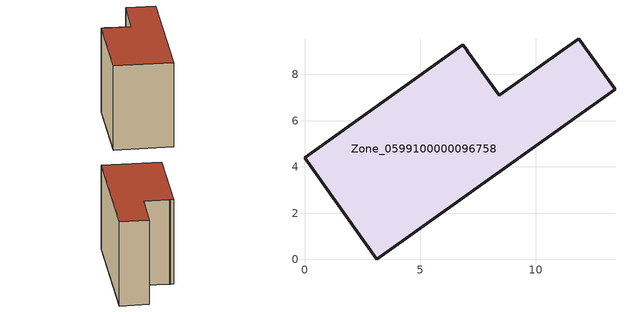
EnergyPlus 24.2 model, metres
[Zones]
Zone_0599100000096758
 floor ground (C_G): 3.13,0 0,4.39 6.84,9.29 7,9.07 7.05,8.97 8.41,7.1 11.86,9.55 13.43,7.36 z0
 wall outside (C_F): 0,4.39 3.13,0 13.43,7.36 11.86,9.55 8.41,7.1 7.05,8.97 7,9.07 6.84,9.29 0,4.39 z0:8.11
 roof outside (C_R): 7,9.07 6.84,9.29 0,4.39 3.13,0 13.43,7.36 11.86,9.55 8.41,7.1 7.05,8.97 z8.11
[BUILDING]
Pand.0599100000096758: North Axis=0; Terrain=City; Loads Convergence Tolerance Value=0.04; Temperature Convergence Tolerance Value=0.4; Solar Distribution=FullExterior; Maximum Number of Warmup Days=25; Minimum Number of Warmup Days=1
[Site:Location]
Rotterdam.The.Hague.AP_ZH_NLD Design_Conditions: Latitude=51.96; Longitude=4.45; Time Zone=1; Elevation=-4.5
[SITE:GROUNDTEMPERATURE:BUILDINGSURFACE]
18, 18, 18, 18, 18, 18, 18, 18, 18, 18, 18, 18
[MATERIAL] Thermal Absorptance=0.9; Solar Absorptance=0.7; Visible Absorptance=0.7
Name | Roughness | Thickness | Conductivity | Density | Specific Heat
G.TI.1975-1991 | MediumSmooth | 0.15 | 0.288461 | 540 | 1210
F.TI.1975-1991 | Rough | 0.3 | 0.230769 | 1920 | 840
R.TI.1975-1991 | MediumRough | 0.2 | 0.153846 | 1500 | 1000
[CONSTRUCTION]
C_G: G.TI.1975-1991
C_F: F.TI.1975-1991
C_R: R.TI.1975-1991
[ZONE]
Zone_0599100000096758: Type=1; Multiplier=1; Ceiling Height=Autocalculate; Volume=Autocalculate; Floor Area=autocalculate; Part of Total Floor Area=Yes
[ZONEINFILTRATION:DESIGNFLOWRATE]
Infil_Zone_0599100000096758: Zone or ZoneList or Space or SpaceList=Zone_0599100000096758; Schedule=AlwaysOn; Design Flow Rate Calculation Method=Flow/Area; Flow Rate per Floor Area=0.003; Constant Term Coefficient=1; Temperature Term Coefficient=0; Velocity Term Coefficient=0; Velocity Squared Term Coefficient=0
[HVACTEMPLATE:ZONE:IDEALLOADSAIRSYSTEM]
Zone_0599100000096758: Maximum Heating Supply Air Temperature=50; Minimum Cooling Supply Air Temperature=13; Maximum Heating Supply Air Humidity Ratio=0.0156; Minimum Cooling Supply Air Humidity Ratio=0.0077; Heating Limit=NoLimit; Cooling Limit=NoLimit; Dehumidification Control Type=ConstantSensibleHeatRatio; Cooling Sensible Heat Ratio=0.7; Dehumidification Setpoint=60; Humidification Control Type=None; Humidification Setpoint=30; Outdoor Air Method=None; Outdoor Air Flow Rate per Person=0.00944; Outdoor Air Flow Rate per Zone Floor Area=0; Outdoor Air Flow Rate per Zone=0; Demand Controlled Ventilation Type=None; Outdoor Air Economizer Type=NoEconomizer; Heat Recovery Type=None; Sensible Heat Recovery Effectiveness=0.7; Latent Heat Recovery Effectiveness=0.65
[ZONECONTROL:THERMOSTAT]
ThermostatControl_Zone_0599100000096758: Zone or ZoneList=Zone_0599100000096758; Control Type Schedule=DualSetpointControlType; Control 1=Thermostat_Zone_0599100000096758; Temperature Difference Between Cutout And Setpoint=0
[THERMOSTATSETPOINT:DUALSETPOINT]
Thermostat_Zone_0599100000096758: Heating Setpoint Temperature Schedule=HeatingSetpoint_Zone_0599100000096758; Cooling Setpoint Temperature Schedule=CoolingSetpoint_Zone_0599100000096758
[SCHEDULE:COMPACT]
HeatingSetpoint_Zone_0599100000096758: Through: 12/31, For: AllDays, Until: 24:00, 21
CoolingSetpoint_Zone_0599100000096758: Through: 12/31, For: AllDays, Until: 24:00, 24
DualSetpointControlType: Through: 12/31, For: AllDays, Until: 24:00, 4
AlwaysOn: Through: 12/31, For: AllDays, Until: 24:00, 1
